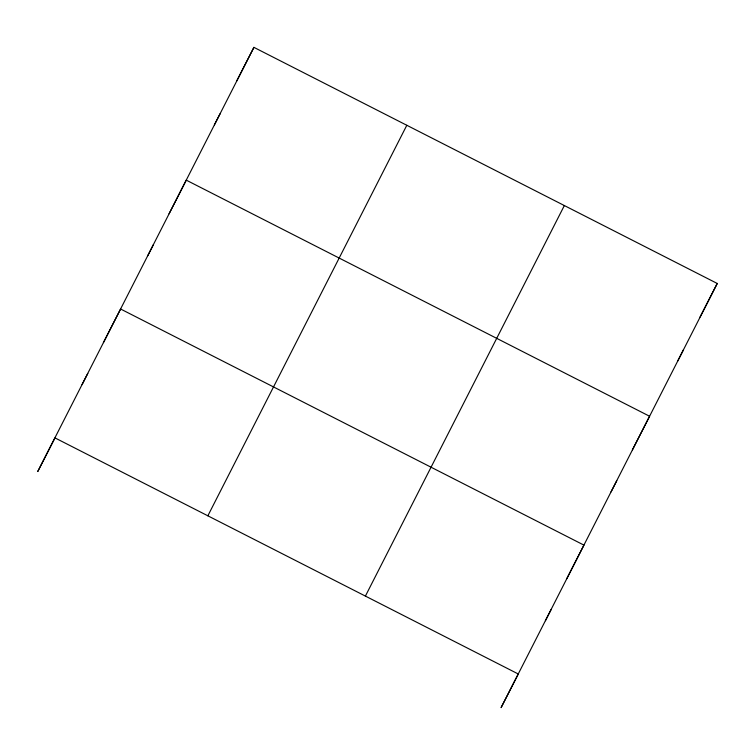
<?xml version="1.0" encoding="UTF-8"?>
<svg xmlns="http://www.w3.org/2000/svg" width="755" height="755" viewBox="0 0 755 755"><rect width="100%" height="100%" fill="white"/><g stroke="black" fill="none" stroke-linecap="round" stroke-linejoin="round"><path stroke-width="1.13" d="M253.916 47.357L37.75 471.526L54.964 437.891L518.298 674.007L501.084 707.643L717.25 283.474L253.916 47.357L236.702 80.993M207.861 515.807L406.813 125.283M365.401 596.091L564.353 205.558M214.373 124.924L220.092 113.75M169.063 213.769L186.268 180.143L649.602 416.26L632.397 449.895M147.725 255.756L153.444 244.573M103.407 342.647L120.611 309.012L583.955 545.129L566.741 578.764M82.068 384.625L87.788 373.451M700.036 317.109L717.25 283.474M677.707 361.041L683.426 349.867M611.059 491.873L616.778 480.699M545.403 620.742L551.122 609.568"/></g></svg>
